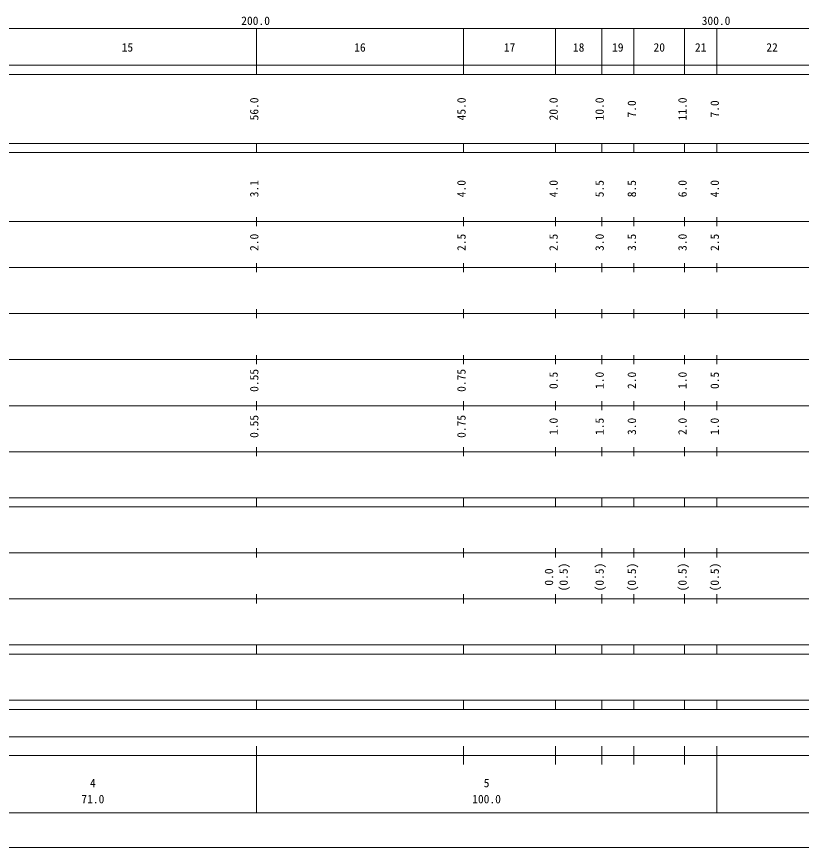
# Model space of a CAD drawing. Units: millimetres on the paper, enlarged 1000 times. Extents: x 40000 to 680000, y 20000 to 380000.
# Drawn here: x 215944 to 386362, y 20000 to 200558 of the extents above; entities that cross this region are included whole.
import ezdxf
from ezdxf.enums import TextEntityAlignment as Align

# ---------------------------------------------------------------- set-up
doc = ezdxf.new("R2010")
doc.units = ezdxf.units.MM
doc.header["$LTSCALE"] = 1000
doc.layers.add('M-TTL-BAND', color=7, linetype='Continuous', lineweight=13)
doc.layers.add('M-TTL-LINE', color=7, linetype='Continuous', lineweight=13)
doc.styles.add('ＭＳ ゴシック', font='')
doc.styles.get('ＭＳ ゴシック').set_extended_font_data('MS Gothic')

msp = doc.modelspace()

# ---------------------------------------------------------------- linework, layer by layer
at = {"layer": 'M-TTL-BAND'}
for p, q in [((68000, 198000), (579000, 198000)), ((268000, 188000), (268000, 198000)), ((313000, 188000), (313000, 198000)), ((333000, 188000), (333000, 198000)), ((343000, 188000), (343000, 198000)), ((350000, 188000), (350000, 198000)), ((361000, 188000), (361000, 198000)), ((368000, 188000), (368000, 198000)), ((40000, 190000), (579000, 190000)), ((40000, 188000), (579000, 188000)), ((40000, 173000), (579000, 173000)), ((268000, 171000), (268000, 173000)), ((313000, 171000), (313000, 173000)), ((333000, 171000), (333000, 173000)), ((343000, 171000), (343000, 173000)), ((350000, 171000), (350000, 173000)), ((361000, 171000), (361000, 173000)), ((368000, 171000), (368000, 173000)), ((40000, 171000), (579000, 171000)), ((40000, 156000), (579000, 156000)), ((268000, 155000), (268000, 157000)), ((313000, 155000), (313000, 157000)), ((333000, 155000), (333000, 157000)), ((343000, 155000), (343000, 157000)), ((350000, 155000), (350000, 157000)), ((361000, 155000), (361000, 157000)), ((368000, 155000), (368000, 157000)), ((268000, 145000), (268000, 147000)), ((313000, 145000), (313000, 147000)), ((333000, 145000), (333000, 147000)), ((343000, 145000), (343000, 147000)), ((350000, 145000), (350000, 147000)), ((361000, 145000), (361000, 147000)), ((368000, 145000), (368000, 147000)), ((46000, 146000), (579000, 146000)), ((52000, 136000), (579000, 136000)), ((268000, 135000), (268000, 137000)), ((313000, 135000), (313000, 137000)), ((333000, 135000), (333000, 137000)), ((343000, 135000), (343000, 137000)), ((350000, 135000), (350000, 137000)), ((361000, 135000), (361000, 137000)), ((368000, 135000), (368000, 137000)), ((268000, 125000), (268000, 127000)), ((313000, 125000), (313000, 127000)), ((333000, 125000), (333000, 127000)), ((343000, 125000), (343000, 127000)), ((350000, 125000), (350000, 127000)), ((361000, 125000), (361000, 127000)), ((368000, 125000), (368000, 127000)), ((46000, 126000), (579000, 126000)), ((52000, 116000), (579000, 116000)), ((268000, 115000), (268000, 117000)), ((313000, 115000), (313000, 117000)), ((333000, 115000), (333000, 117000)), ((343000, 115000), (343000, 117000)), ((350000, 115000), (350000, 117000)), ((361000, 115000), (361000, 117000)), ((368000, 115000), (368000, 117000)), ((268000, 105000), (268000, 107000)), ((313000, 105000), (313000, 107000)), ((333000, 105000), (333000, 107000)), ((343000, 105000), (343000, 107000)), ((350000, 105000), (350000, 107000)), ((361000, 105000), (361000, 107000)), ((368000, 105000), (368000, 107000)), ((46000, 106000), (579000, 106000)), ((40000, 96000), (579000, 96000)), ((268000, 94000), (268000, 96000)), ((313000, 94000), (313000, 96000)), ((333000, 94000), (333000, 96000)), ((343000, 94000), (343000, 96000)), ((350000, 94000), (350000, 96000)), ((361000, 94000), (361000, 96000)), ((368000, 94000), (368000, 96000)), ((40000, 94000), (579000, 94000)), ((268000, 83000), (268000, 85000)), ((313000, 83000), (313000, 85000)), ((333000, 83000), (333000, 85000)), ((343000, 83000), (343000, 85000)), ((350000, 83000), (350000, 85000)), ((361000, 83000), (361000, 85000)), ((368000, 83000), (368000, 85000)), ((49000, 84000), (579000, 84000)), ((268000, 73000), (268000, 75000)), ((313000, 73000), (313000, 75000)), ((333000, 73000), (333000, 75000)), ((343000, 73000), (343000, 75000)), ((350000, 73000), (350000, 75000)), ((361000, 73000), (361000, 75000)), ((368000, 73000), (368000, 75000)), ((40000, 74000), (579000, 74000)), ((40000, 64000), (579000, 64000)), ((268000, 62000), (268000, 64000)), ((313000, 62000), (313000, 64000)), ((333000, 62000), (333000, 64000)), ((343000, 62000), (343000, 64000)), ((350000, 62000), (350000, 64000)), ((361000, 62000), (361000, 64000)), ((368000, 62000), (368000, 64000)), ((40000, 62000), (579000, 62000)), ((40000, 52000), (579000, 52000)), ((268000, 50000), (268000, 52000)), ((313000, 50000), (313000, 52000)), ((333000, 50000), (333000, 52000)), ((343000, 50000), (343000, 52000)), ((350000, 50000), (350000, 52000)), ((361000, 50000), (361000, 52000)), ((368000, 50000), (368000, 52000)), ((40000, 50000), (579000, 50000)), ((71000, 44000), (565000, 44000)), ((268000, 27500), (268000, 42000)), ((313000, 38000), (313000, 42000)), ((333000, 38000), (333000, 42000)), ((343000, 38000), (343000, 42000)), ((350000, 38000), (350000, 42000)), ((361000, 38000), (361000, 42000)), ((368000, 27500), (368000, 42000)), ((40000, 40000), (579000, 40000)), ((68000, 27500), (579000, 27500))]:
    msp.add_line(p, q, dxfattribs=at)
at = {"layer": 'M-TTL-LINE'}
msp.add_line((40000, 20000), (680000, 20000), dxfattribs=at)

# ---------------------------------------------------------------- texts
at = {"layer": 'M-TTL-BAND', "style": 'ＭＳ ゴシック'}
for s, p in [('200.0', (264719, 198195)), ('300.0', (364719, 198195)), ('15', (238750, 192405)), ('16', (289250, 192405)), ('17', (321750, 192405)), ('18', (336750, 192405)), ('19', (345250, 192405)), ('20', (354250, 192405)), ('21', (363250, 192405)), ('22', (378750, 192405)), ('4', (231875, 32523)), ('5', (317375, 32523)), ('71.0', (230000, 29033)), ('100.0', (314875, 29033))]:
    msp.add_text(s, height=1833, dxfattribs=at).set_placement(p, align=Align.BOTTOM_LEFT)
for s, p in [('56.0', (269000, 178000)), ('45.0', (314000, 178000)), ('20.0', (334000, 178000)), ('10.0', (344000, 178000)), ('11.0', (362000, 178000)), ('7.0', (351000, 178625)), ('7.0', (369000, 178625)), ('3.1', (269000, 161299)), ('4.0', (314000, 161299)), ('4.0', (334000, 161299)), ('5.5', (344000, 161299)), ('8.5', (351000, 161299)), ('6.0', (362000, 161299)), ('4.0', (369000, 161299)), ('2.0', (269000, 149625)), ('2.5', (314000, 149625)), ('2.5', (334000, 149625)), ('3.0', (344000, 149625)), ('3.5', (351000, 149625)), ('3.0', (362000, 149625)), ('2.5', (369000, 149625)), ('0.55', (269000, 119000)), ('0.75', (314000, 119000)), ('0.5', (334000, 119625)), ('1.0', (344000, 119625)), ('2.0', (351000, 119625)), ('1.0', (362000, 119625)), ('0.5', (369000, 119625)), ('0.55', (269000, 109000)), ('0.75', (314000, 109000)), ('1.0', (334000, 109625)), ('1.5', (344000, 109625)), ('3.0', (351000, 109625)), ('2.0', (362000, 109625)), ('1.0', (369000, 109625)), ('(0.5)', (336182, 75639)), ('(0.5)', (344000, 75639)), ('(0.5)', (351000, 75639)), ('(0.5)', (362000, 75639)), ('(0.5)', (369000, 75639)), ('0.0', (333000, 76889))]:
    msp.add_text(s, height=1833, rotation=90, dxfattribs=at).set_placement(p, align=Align.BOTTOM_LEFT)

doc.saveas('drawing.dxf')
